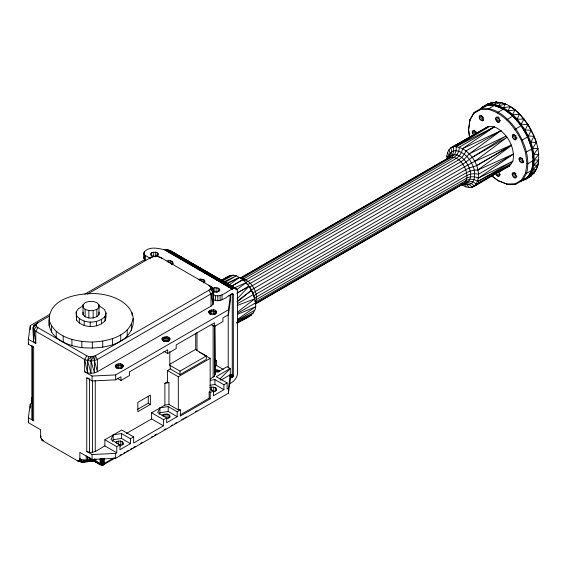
<?xml version="1.0" encoding="UTF-8"?>
<svg xmlns="http://www.w3.org/2000/svg" width="567" height="567" viewBox="0 0 567 567"><rect width="100%" height="100%" fill="white"/><g stroke="black" fill="none" stroke-linecap="round" stroke-linejoin="round"><path stroke-width="0.85" d="M98.984 312.141L98.984 314.614L96.851 316.747L93.144 317.988L88.87 317.988L85.163 316.747L83.03 314.614L83.03 312.141M83.03 304.784L83.03 307.257L85.163 309.391L88.87 310.624L93.144 310.624L96.851 309.391L98.984 307.257L98.984 304.784L96.851 302.65L93.144 301.417L88.87 301.417L85.163 302.65L83.03 304.784L83.03 314.614M90.295 458.093C91.549 463.657 82.881 461.637 79.897 461.177C79.111 457.597 87.07 461.439 89.636 459.894C94.852 459.787 98.41 465.294 103.322 464.919L103.159 458.561M158.073 253.69L158.073 254.852L157.066 255.866L155.315 256.447L151.545 255.866L150.531 254.852L150.531 253.69L151.545 252.676L155.315 252.095L157.066 252.676L158.073 253.69L158.073 255.327M213.135 289.872L213.135 288.242L214.886 287.653L218.656 288.242L219.67 289.248L219.67 290.417L218.656 291.431L216.906 292.012L213.724 291.622M522.965 179.718L524.425 179.179L525.148 179.463C531.343 176.358 531.938 168.562 537.877 165.117L538.65 159.575C538.678 169.767 531.329 178.463 521.442 180.816L520.775 180.519M446.867 158.973C446.435 154.132 448.178 148.171 453.345 146.676L489.491 126.512L456.229 146.421L456.18 150.588L454.699 154.352L452.105 156.896L241.648 278.397C251.656 280.559 259.098 293.252 255.469 302.927C257.865 314.465 245.128 318.753 237.112 322.963M101.16 458.561L100.997 464.919L96.872 462.41C102.344 466.981 105.972 465.748 104.285 458.157M469.54 137.653L468.548 129.864L470 119.481L474.225 112.351L486.117 105.49L494.403 105.398L504.127 109.325C521.073 120.353 532.257 139.716 533.327 159.908L531.874 170.291L527.65 177.428L515.764 184.289L507.472 184.381L498.28 180.76L492.199 176.231M532.548 165.146L531.874 170.291L526.566 173.36L522.342 180.49L521.378 180.193L514.921 183.921L506.778 184.013L497.755 180.455M49.513 315.996L35.785 323.927L33.822 325.621L33.148 327.627L33.857 329.625L33.453 341.214L35.785 343.545L35.785 331.284L37.911 327.606L36.621 326.5L36.146 325.167L36.6 323.828L37.911 322.701M87.8 456.605L87.552 460.879L86.808 461.51L85.071 461.715M521.442 180.816L531.265 175.848L528.324 177.159L527.558 176.911L530.074 173.764L530.875 173.963L536.368 169.483L537.644 165.231M49.145 320.079C49.081 298.079 77.899 293.167 94.965 293.621C112.138 294.082 136.477 303.614 133.039 324.685C128.234 346.217 100.026 349.258 81.832 347.621C67.487 345.813 47.139 337.684 49.145 320.079C54.581 337.677 76.205 341.851 92.329 342.057C107.928 341.355 129.524 336.437 133.039 318.555M49.145 326.209L49.471 313.998M100.033 459.036L100.316 464.479L103.846 464.564L102.159 465.11L102.492 458.639M531.903 148.667L533.327 160.525L528.019 163.587L526.956 163.587L525.524 173.183L521.378 180.193M213.475 292.77L213.646 290.198L212.958 288.213L211.016 286.526L160.036 257.092L155.762 256.078L151.545 257.092L87.481 294.082M531.924 169.816C537.105 149.858 526.389 128.964 512.277 115.25C505.998 109.7 498.159 104.824 489.47 105.278C488.272 103.839 481.121 109.785 482.29 107.184C508.216 88.863 533.873 126.179 537.877 148.682L533.901 154.245L534.284 159.972L533.901 165.259L532.753 169.965L531.924 169.816L530.074 173.764M214.936 371.385L218.118 371.881L227.105 366.693L230.287 368.529L230.344 379.599L228.43 393.207L115.647 458.327L92.067 459.426L79.855 452.381L79.855 458.512L81.535 459.674L79.897 461.177C74.497 460.489 83.115 462.8 84.724 461.871L89.288 461.184L89.636 459.894C94.895 458.49 98.332 464.508 103.322 463.785L103.704 458.731M528.324 177.159L534.142 173.091L536.396 168.817M77.736 460.964L78.799 461.347L79.288 460.751L79.897 461.177L77.977 461.084L42.688 440.729L41.193 438.837M255.391 303.969L464.316 183.354C472.921 174.728 458.441 150.432 447.228 159.15L450.9 155.344L451.736 151.75L450.871 147.817L488.385 126.441L494.438 126.824C507.011 132.6 515.566 147.37 512.901 161.163L509.591 165.869L474.544 186.104C470.404 188.754 465.068 187.131 461.382 184.431M79.855 458.512L79.72 459.78C84.837 463.211 91.209 459.334 96.518 462.169M469.979 120.275L474.225 112.351M527.65 177.428L527.749 176.514M536.396 142.289L532.753 148.214L533.901 154.245L538.65 154.578L538.65 154.132L538.65 160.107L533.901 165.259L533.058 165.181M90.118 460.921L89.359 459.915L89.685 457.441M94.455 458.639L94.661 461.588L102.159 465.11L96.418 462.339L95.922 461.736L95.788 459.213M31.376 397.347L31.376 403.477L30.264 404.122L28.35 417.737L33.659 420.799L33.659 347.224L28.35 344.162L28.35 339.25L30.264 325.642L49.442 314.565M28.35 344.162L28.591 342.454M41.788 439.886L40.718 437.384L40.562 429.694L28.35 422.642L28.591 420.941M211.406 324.763L214.411 326.5L222.909 321.595L222.909 317.917L228.43 314.728L228.43 309.823L230.344 296.208L228.827 295.336M228.43 314.728L230.344 301.12L230.344 296.208M228.43 393.207L228.43 388.303L230.344 374.695L220.676 380.23M482.184 107.943L482.29 107.184L492.121 102.216L489.682 104.484L485.742 105.349L485.586 106.128M468.548 129.864L470 119.481M532.937 162.531L533.327 159.908M462.977 183.595C476.45 189.421 476.776 170.334 471.368 163.09C468.342 154.224 450.106 142.735 448.547 158.689L449.511 156.754L450.113 153.395L448.908 149.801M123.174 366.594L121.437 368.04L123.174 366.594L123.174 365.382L122.125 364.333L120.303 363.723L120.055 368.529M167.031 336.748L166.783 341.547L163.806 341.065L162.07 339.612L162.07 338.4L163.119 337.351L167.031 336.748L168.853 337.351L169.902 338.4L169.902 339.612L166.783 341.525L168.853 340.661M213.759 309.766L209.847 310.376L208.798 311.425L208.798 312.637L209.847 313.686L213.759 314.288L215.58 313.686L216.629 312.637L216.629 311.425L215.58 310.376L213.759 309.766L213.511 314.572M527.969 176.904L527.813 177.684L525.148 179.463M229.337 383.859C233.724 381.945 237.353 377.92 237.566 372.98L237.566 292.04L237.162 289.928L236.007 288.603L234.284 288.27C227.466 290.198 221.243 298.717 213.561 294.861L213.561 299.766C220.365 303.267 226.594 296.598 232.25 293.883L233.002 293.805L233.313 294.493L233.313 375.432L232.782 376.8L230.067 378.529M463.218 183.857L467.697 182.517L471.368 183.502L474.544 186.104C486.032 172.751 470.206 145.676 453.345 146.676L453.784 150.801L452.65 154.536L450.184 157.066L240.493 278.128M474.125 113.265L480.589 109.537L480.802 108.552C495.544 106.419 507.508 117.943 515.764 128.737C524.284 141.715 530.563 157.732 526.566 173.36L525.524 173.183M476.868 132.706L473.325 134.748L472.261 132.012L472.552 130.949L473.962 130.134M483.708 120.034L482.29 120.849L480.171 119.623L479.391 118.276L479.391 115.824L480.171 115.377L482.29 116.604L483.353 119.339L483.07 120.402M489.47 105.278L489.682 104.484L496.26 101.847L496.954 102.166L494.417 102.372M495.629 118.524L495.912 117.461L496.692 117.015L497.755 117.298L499.591 119.587L499.591 122.04L498.811 122.486L497.755 122.203L495.912 119.913L495.629 118.524L498.457 116.887M513.213 134.45L515.332 135.676L516.112 137.023L516.112 139.482L515.332 139.929L514.276 139.645L512.433 137.356L512.433 134.903L513.851 134.081M512.15 174.119L512.433 173.055L513.213 172.609L515.332 173.835L516.395 176.571L516.112 177.634L515.332 178.081L513.213 176.854L512.15 174.119L514.978 172.481M523.596 162.141L522.179 162.956L520.052 161.73L518.989 158.994L519.28 157.931L520.052 157.477L522.179 158.703L523.242 161.446L522.958 162.509M82.825 306.109L78.409 308.654L76.176 312.02L76.502 320.036C82.973 328.555 97.829 328.463 105.03 320.901L105.03 316.485L106.008 312.927L104.392 309.44L100.458 306.641L98.871 306.173M105.03 320.901L106.008 317.343L106.008 312.927M212.958 288.213L210.173 286.399L210.648 287.731L210.194 289.071L208.89 290.205L95.256 355.807L91.039 356.82L88.721 356.565L87.559 360.612L87.559 372.88L91.011 373.27L94.455 372.88L97.382 371.746L211.016 306.145L212.965 304.458L213.653 302.466L213.646 290.198L208.89 285.3L212.958 288.213L212.958 289.964M456.229 146.421L494.438 126.824L462.707 148.568L461.552 152.374L459.298 155.875L456.421 158.328L245.972 279.829L243.817 280.481M40.704 437.249L41.051 436.25L40.562 435.825M143.834 253.165L144.294 254.498L145.591 255.618L145.591 260.529L144.294 259.402L143.834 258.077L143.834 253.165L144.294 251.84C149.511 246.142 157.548 248.303 164.09 249.622L169.724 250.387L236.007 288.603L182.22 257.999M143.834 258.077L144.294 256.745M210.4 378.848L214.439 376.141L214.9 374.815L214.9 325.763M530.074 142.303L530.875 142.048L534.206 136.2M493.729 105.405L496.26 101.847L496.869 102.152M480.589 109.537L488.726 109.445L489.094 108.46L494.403 105.398L503.305 109.006M86.808 461.51L84.809 461.382L92.265 461.106L92.598 460.638M498.258 106.504L500.739 102.471L505.899 104.342L505.424 104.073L498.599 105.731L494.006 104.611L489.682 104.484M516.686 119.729L519.556 114.215L514.956 110.019L510.208 106.61L503.354 107.808L498.599 105.731M113.187 434.832L110.962 439.623L119.949 444.804L119.949 449.709L130.46 443.642L130.46 438.738L121.48 433.549L113.187 434.832L113.187 439.737L112.443 441.332M159.915 407.857L157.69 412.641L166.677 417.829L166.677 422.734L177.188 416.66L177.188 411.755L168.208 406.574L159.915 407.857L159.915 412.762L159.171 414.357M79.288 460.751L79.713 459.851L80.904 460.51M512.277 115.25L514.956 110.019L515.297 110.211M520.775 124.811L524.043 119.077M524.425 130.36L525.148 129.935L527.969 124.471M507.656 111.493L510.208 106.61L510.612 106.844M89.636 459.894L90.146 460.524L92.265 461.106L92.152 460.617L90.146 460.524L85.093 461.644L86.227 460.156L86.227 455.748M527.749 136.867L521.378 140.545C514.524 126.923 503.985 113.719 488.726 109.445M527.558 136.243L528.324 135.903L531.371 130.204M502.943 108.552L505.424 104.073M80.705 461.8L82.548 461.871L83.909 460.298L87.162 461.368M228.43 309.823L115.647 374.936L92.067 376.041L84.639 371.746L84.639 359.485L86.758 355.807L88.721 356.565M122.125 364.333L121.437 365.524L121.437 368.125M168.853 337.351L168.165 338.549L168.165 341.143M215.58 310.376L214.893 311.574L214.893 314.168M497.755 113.003L498.28 112.089L503.595 109.02L513.149 116.185M531.066 170.908L531.903 169.505M87.552 460.879L88.154 460.028L89.558 460.659L83.413 461.169M469.185 153.898L463.898 159.66L460.744 161.879L250.288 283.387L247.694 284.485L245.447 282.345L248.176 281.374L458.632 159.873L461.644 157.52L464.302 154.295L466.017 150.879L501.065 130.651L469.185 153.898L506.012 136.052L472.07 157.484L462.665 164.274L252.209 285.775L249.742 287.03L243.002 279.637L236.375 275.817L233.207 275.179L230.322 275.434L221.144 280.601M533.434 159.972L534.284 159.972L538.65 154.578L537.892 148.313L537.877 148.682L531.924 148.384M114.187 457.697L104.285 463.416L103.322 464.536L103.995 464.479M506.778 119.864L512.781 116.008L521.073 125.668L527.65 137.065L531.874 149.071L525.524 152.346L521.378 140.545M28.35 339.25L35.785 343.545L33.857 329.625L36.621 326.5M237.098 298.922L249.048 286.243L253.484 294.486L255.533 302.948L237.212 313.523M226.871 277.568L227.849 276.576L221.817 280.254M219.89 379.068L230.287 368.529L216.218 376.658L227.105 382.938L227.105 389.068L228.43 388.303M449.511 156.754C462.466 145.889 481.61 181.568 462.665 184.112L255.27 303.848M33.751 338.215L33.453 341.214L33.148 327.627L36.146 325.167M171.929 264.449L172.942 263.442M115.342 366.594L117.078 368.04L115.342 366.594L115.342 365.382L116.391 364.333L120.303 363.723M116.285 368.054L116.285 366.325L118.46 365.063L121.437 365.524L122.231 366.325L122.231 368.054M203.794 282.848L204.8 281.834M122.231 366.325L123.174 365.382M163.806 341.065L163.012 340.264L163.012 339.342L165.188 338.088L166.783 338.088L168.959 339.342L168.959 341.079M168.959 339.342L169.902 338.4M168.165 341.065L169.902 339.612M209.74 314.097L209.74 312.367L211.916 311.113L214.893 311.574L215.687 312.367L215.687 314.097M215.687 312.367L216.629 311.425M214.893 314.083L216.629 312.637M115.342 442.636L116.391 441.587L120.303 440.984L122.125 441.587L123.174 442.636L123.174 444.386M123.174 443.848L122.125 444.897L120.303 445.506M162.07 415.661L163.119 414.612L167.031 414.002L168.853 414.612L169.902 415.661L169.902 417.411M169.902 416.873L168.853 417.922L167.031 418.524M216.629 389.89L215.58 390.939L213.759 391.549M254.888 301.077L256.532 299.475L466.988 177.967L470.539 176.784L474.692 176.805L478.548 178.031L512.901 161.163L477.853 181.39L474.118 179.597L470.05 179.172L466.521 180.207L256.071 301.715M479.413 109.941L482.29 107.184L485.239 105.88L488.414 103.577L489.13 103.853M254.342 298.88L256.532 296.91L466.988 175.409L470.539 174.055L474.692 173.622L478.548 174.189L513.596 153.955L477.853 170.022L474.118 170.171L470.05 171.106L466.521 172.63L256.071 294.138L253.846 295.924L254.094 297.406M76.176 312.02L76.502 315.621C82.973 324.147 97.829 324.055 105.03 316.485M33.857 329.625L35.785 331.284L84.639 359.485C88.601 361.455 93.413 361.441 97.382 359.485L211.016 293.883L212.965 292.189L213.646 290.198L210.648 287.731L212.965 292.189L213.497 302.92M237.226 301.92L251.528 290.247L237.02 301.41M237.389 312.211L254.838 298.781L237.112 305.528M152.346 257.198L153.451 256.348M253.846 295.924L251.5 289.872L464.316 166.939L474.544 161.489L507.118 137.257L472.07 157.484M236.971 289.468L246.163 282.657L234.851 287.653M514.921 129.354L521.293 125.676M477.853 170.022L511.547 145.499L476.5 165.727L469.086 168.059L465.62 169.767L252.889 292.877M524.425 179.179L526.304 177.818M229.018 284.988L239.685 277.327L226.205 283.826M485.614 128.397L488.385 126.441L453.345 146.676M237.587 319.264L255.533 306.79L237.616 314.309M478.548 178.031L513.596 153.955M485.742 105.349L488.414 103.577M33.822 325.621L36.6 323.828M461.531 184.091L465.939 183.325L469.32 184.452L472.07 187.252L476.556 184.459M474.544 186.104L483.538 180.59M485.784 179.215L487.28 178.293M472.07 187.252L480.369 182.255M476.5 165.727L511.285 145.003L474.544 161.489M222.066 280.296L230.322 275.434L221.293 280.672M236.985 322.573L253.484 312.885L237.332 320.844M255.164 303.536L465.62 182.028L469.086 181.107L472.991 181.858L476.5 184.126L510.973 163.898L477.853 181.39M84.738 294.188L143.047 260.529L145.662 260.402M479.108 116.887L481.936 115.25M479.391 118.276L482.226 116.646M480.171 119.623L483.708 117.582M481.234 120.565L483.353 119.339M472.261 132.012L474.388 130.786L476.23 133.075M472.552 133.401L476.089 131.36M495.912 119.913L499.449 117.872M496.692 121.26L499.52 119.623M497.755 122.203L500.583 120.565M224.326 282.784L236.375 275.817L223.632 281.905M494.438 126.824L459.398 147.059L458.809 151.12L456.945 154.805L454.217 157.321L243.76 278.822L242.251 279.226M240.373 278.007L448.532 157.824M245.958 275.349L247.488 274.463M258.963 267.837L261.259 266.511M273.507 259.445L275.038 258.559M284.223 253.258L285.754 252.372M291.105 249.282L292.636 248.396M294.167 247.517L295.698 246.631M297.994 245.305L299.525 244.42M304.883 241.329L306.414 240.443M324.778 229.841L327.074 228.515M339.321 221.449L340.852 220.563M350.037 215.262L351.568 214.376M353.099 213.497L354.63 212.611M363.808 207.309L365.339 206.423M370.698 203.333L372.228 202.447M401.308 185.657L403.605 184.332M408.963 181.242L410.494 180.356M415.852 177.265L417.383 176.38M418.914 175.494L420.445 174.615M422.734 173.289L424.265 172.403M429.623 169.313L431.154 168.427M230.946 286.604L243.002 279.637L230.918 286.576M229.564 295.676L232.25 294.124L232.25 374.574L229.706 376.041M236.985 293.21L249.048 286.243L236.921 293.096M512.15 135.967L514.276 134.74M512.433 137.356L515.97 135.307M513.213 138.702L516.041 137.065M514.276 139.645L517.104 138.008M237.453 303.742L253.484 294.486M116.759 452.778L104.867 445.91L104.867 439.779L116.759 446.647L116.759 452.778L115.647 453.423L92.067 454.521L86.758 451.46L86.758 377.884L92.067 380.946L115.647 379.84L120.955 376.779L120.955 380.457L117.199 378.288M120.955 380.457L129.453 375.552L129.453 371.874L167.683 349.796L167.683 353.475L163.927 351.306M167.683 353.475L176.181 348.57L176.181 344.892L214.411 322.821L214.439 376.141M237.282 320.291L254.838 310.149M518.989 158.994L521.116 157.768M519.28 160.383L522.817 158.335M495.912 173.871L496.692 175.217L499.52 173.58M520.052 161.73L522.887 160.092M169.292 364.567L195.721 349.307L196.997 350.045L196.997 332.354M496.692 175.217L497.755 176.16L500.583 174.523M521.116 162.672L523.951 161.035M126.342 433.507L151.595 418.935L151.595 412.797L164.898 405.122L164.898 383.292L167.471 381.804L167.471 370.52L170.235 368.933L180.001 374.567L206.338 359.365L206.338 355.934L180.001 371.137L170.235 365.495L169.809 365.743L169.809 351.59M196.997 350.045L196.572 350.293L206.338 355.934M512.433 175.508L515.97 173.467M513.213 176.854L516.041 175.217M514.276 177.797L517.104 176.16M167.471 370.52L178.3 376.779L210.166 358.387L210.166 391.492L209.152 392.073L209.152 398.204L180.079 414.994M214.34 361.916L216.587 360.619L216.587 365.531L223.348 369.429M137.193 409.587L148.249 403.208L150.375 404.434L150.375 395.114L137.845 402.343L137.845 411.663L150.375 404.434M214.34 366.821L216.587 365.531M104.867 439.779L121.749 430.027L133.649 436.895L133.649 443.025L163.487 425.796L163.487 419.665L151.595 412.797M86.758 451.46C93.364 454.791 99.374 448.653 104.867 445.91M164.898 405.122L168.959 404.491L178.3 409.884L179.314 409.303L180.377 409.92L180.377 416.05L210.215 398.821L210.215 392.69L213.405 390.847L213.405 395.752L223.915 389.685L223.915 384.78L214.936 379.592L210.159 380.329M116.759 446.647L119.949 444.804M130.46 438.738L133.649 436.895M163.487 419.665L166.677 417.829M177.188 411.755L180.377 409.92M223.915 384.78L227.105 382.938M115.512 457.831L103.215 464.926L101.103 464.926L96.418 462.339M119.977 455.244L121.522 454.358M123.89 452.99L125.413 452.112M126.838 451.282L128.383 450.396M130.75 449.029L132.274 448.15M133.72 447.32L135.244 446.442M140.552 443.366L142.097 442.48M151.325 437.15L152.849 436.271M154.373 435.392L156.662 434.074M164.182 429.729L165.706 428.85M171.036 425.767L172.581 424.881M174.948 423.514L176.472 422.635M181.723 419.601L183.332 418.673M184.757 417.851L186.302 416.958M195.523 411.635L197.047 410.756M236.921 322.984L251.528 314.862L237.091 322.814M236.999 322.885L249.048 316.01M450.871 147.817L472.091 136.087M473.608 135.244L475.125 134.407M476.641 133.571L479.675 131.891M476.5 184.126L509.591 165.869L508.16 166.244M89.076 460.985C90.011 460.376 90.897 461.715 92.442 461.049L89.076 460.985L92.442 461.049M222.299 281.055L233.207 275.179M85.801 461.006L87.665 460.071L87.226 456.577M226.233 283.833L239.685 277.327M462.707 148.568L501.065 130.651M103.322 463.785L104.285 463.416M149.419 258.318L151.609 257.482M89.288 461.184L91.932 460.716L89.898 460.829L91.471 460.666M166.996 261.068L170.178 260.678L171.929 261.259L172.942 262.273L172.942 263.91M198.266 279.659L200.016 279.07L203.794 279.659L204.8 280.665L204.8 282.302M122.125 367.643L120.303 368.245L116.391 367.643M209.847 387.63L211.661 387.027L215.58 387.63L216.629 388.678L216.629 390.429M494.006 104.611L500.739 102.471M530.875 173.963L534.142 173.091M84.894 461.673L86.035 461.162M82.548 461.871L85.645 461.304M84.724 461.658L86.283 461.375M164.898 383.292L168.959 382.661L168.959 404.491M209.96 385.269L214.936 384.497L223.915 389.685M159.915 412.762L168.208 411.479L177.188 416.66M113.187 439.737L121.48 438.454L130.46 443.642M81.535 462.062L82.966 461.871M532.753 169.965L536.368 169.483M90.181 460.128L92.116 459.872L92.152 460.617M503.354 107.808L508.131 110.785L514.956 110.019M533.058 154.323L533.901 154.245M508.131 110.785L512.823 114.598L519.826 114.336M533.901 165.259L537.877 165.117M512.823 114.598L517.295 119.141L524.092 119.134M519.415 181.242L521.073 181.227M163.119 340.661L167.031 341.27M214.85 369.734L218.763 370.343L219.819 371.392M94.661 461.588L95.185 461.595L94.625 460.936M521.442 124.301L527.813 124.492L534.142 136.385L536.368 142.565L530.875 142.048L525.148 129.935L517.295 119.141M534.284 159.972L538.65 160.107M525.148 129.935L531.265 130.311M528.324 135.903L534.142 136.385M84.2 461.822L84.724 461.871M499.548 102.528L501.278 102.769M43.652 440.623L41.958 440.07L41.271 439.035L41.852 439.212L42.305 440.453M473.325 130.502L474.388 130.786M497.755 176.16L498.811 176.443L499.591 175.997L499.591 173.545L498.811 172.198M157.151 256.525L155.762 256.078L155.79 256.801M86.758 377.884L89.451 378.777L89.451 452.36M463.898 183.51L466.924 184.665L469.185 187.507M159.965 257.475L162.162 258.318M84.639 371.746L87.559 372.88L84.639 359.485M514.921 183.921L515.764 184.289M462.927 183.51L464.302 184.133L466.017 186.869M42.688 440.729L41.852 439.212M95.922 461.736L100.997 464.536M506.778 184.013L507.472 184.381M234.844 288.624L237.162 289.928M172.226 252.315L173.764 253.194L172.226 252.315L172.666 252.854M175.302 254.066L177.606 255.377M179.144 256.249L180.682 257.127M169.98 250.529L236.007 288.603M169.724 250.387L234.284 288.27L167.563 249.785L232.25 288.979L164.09 249.622M231.783 293.607L233.313 294.493M145.591 255.618L150.177 258.268M209.847 313.686L210.534 314.083L208.798 312.637M214.68 359.521L216.587 360.619M199.329 352.128L210.166 358.387M231.804 374.553L233.313 375.432M229.734 375.035L232.782 376.8M210.407 389.118L213.405 390.847M209.152 392.073L210.215 392.69M209.152 398.204L210.215 398.821M167.471 381.804L168.959 382.661M37.911 327.606L86.758 355.807M151.595 418.935L163.487 425.796M176.046 254.526L177.577 255.412M179.101 256.298L180.632 257.184M182.921 258.509L184.452 259.395M185.976 260.281L187.507 261.167M196.671 266.476L198.202 267.362M199.726 268.248L202.022 269.573M231.045 286.392L232.576 287.271M100.316 464.479L96.114 461.97M164.536 249.6L232.25 288.979L167.095 249.686M168.675 250.004L234.284 288.27M165.805 249.593L232.25 288.979L165.904 249.6M162.07 339.612L163.012 340.264M95.788 460.964L100.196 464.019L100.997 463.785L100.614 458.731M158.073 256.341L159.235 257.191M492.376 176.266L498.28 180.76M33.659 347.224L32.354 346.097L32.354 419.679L33.659 420.799M208.798 311.425L209.74 312.367M162.07 338.4L163.012 339.342M115.342 365.382L116.285 366.325M164.933 341.27L165.188 341.525L164.933 336.748M519.556 114.215L527.813 124.492M210.194 289.071L212.965 292.189L212.965 304.458L211.016 293.883L208.89 290.205M249.742 287.03L251.5 289.872M446.867 155.89L448.412 158.448L448.986 155.663L447.554 152.53M209.847 310.376L210.534 311.574L210.534 314.168M163.119 337.351L163.806 338.549L163.806 341.143M116.391 364.333L117.078 365.524L117.078 368.125M462.126 184.119L462.707 185.359M32.354 419.679L31.901 418.347L31.901 345.65M530.875 142.048L532.753 148.214M211.661 309.766L211.916 314.572M118.205 363.723L118.46 368.529M525.524 152.346L526.956 163.587M468.548 129.255L469.589 137.434M89.097 457.349L89.359 459.915M101.826 458.639L102.159 463.919M33.148 327.627L33.453 338.52L33.602 326.273L33.729 336.514M214.609 334.353L214.9 374.815L214.744 326.096M228.218 312.367L228.218 368.061M222.058 294.861L222.058 299.766M220.109 295.613L220.109 300.517M219.67 289.248L219.67 290.885M218.763 370.343L218.763 372.094M218.656 288.242L218.656 291.509M217.813 295.875L217.813 300.786M216.906 287.653L216.906 292.565M216.948 369.734L216.948 372.363M215.58 387.63L215.58 391.138M215.51 295.613L215.51 300.517M214.886 287.653L214.886 292.565M214.936 379.592L214.936 384.497M213.759 387.027L213.759 392.279M213.135 325.019L213.135 377.268M211.661 387.027L211.661 390.528M211.016 293.883L211.016 306.145M203.794 279.659L203.794 282.926M202.043 279.07L202.043 281.523M200.016 279.07L200.016 280.708M195.721 333.382L195.721 349.307M180.001 371.137L180.001 374.567M178.3 376.779L178.3 409.884M171.929 261.259L171.929 264.534M170.178 260.678L170.178 263.131M170.235 365.495L170.235 368.933M168.853 414.612L168.853 418.113M168.208 406.574L168.208 411.479M168.158 260.678L168.158 262.315M167.031 414.002L167.031 418.382M164.933 414.002L164.933 416.632M163.119 414.612L163.119 416.362M157.066 252.676L157.066 255.951M155.315 252.095L155.315 256.185M153.296 252.095L153.296 256.185M151.545 252.676L151.545 255.951M148.249 396.425L148.249 403.208M144.294 251.84L144.294 259.402M132.047 312.495L132.047 315.124M131.388 324.565L131.388 330.696M127.206 330.15L127.206 336.281M122.125 441.587L122.125 445.088M121.48 433.549L121.48 438.454M120.743 334.962L120.743 341.093M120.303 440.984L120.303 446.236M118.205 440.984L118.205 444.485M116.391 441.587L116.391 443.337M115.647 374.936L115.647 379.84M115.647 453.423L115.647 458.327M112.415 338.69L112.415 344.821M102.74 341.107L102.74 347.238M101.628 319.512L101.628 323.927M98.984 304.784L98.984 314.614M96.851 309.391L96.851 316.747M96.39 321.475L96.39 325.89M95.256 380.507L95.256 451.46M93.144 310.624L93.144 317.988M92.563 380.528L92.563 452.36M92.329 342.057L92.329 348.195M92.067 376.041L92.067 380.946M92.067 454.521L92.067 459.426M90.224 322.035L90.224 326.45M88.87 310.624L88.87 317.988M85.163 309.391L85.163 316.747M84.192 321.106L84.192 325.522M81.832 341.49L81.832 347.621M79.337 318.838L79.337 323.247M76.502 315.621L76.502 320.036M71.917 339.427L71.917 345.558M63.199 336.004L63.199 342.135M56.225 331.44L56.225 337.571M51.441 326.018L51.441 332.149M30.264 325.642L30.264 329.732M30.264 404.122L30.264 408.212M28.35 417.737L28.35 422.642M91.011 361.009L91.011 373.27L87.559 360.612L91.039 356.82L91.011 361.009L94.455 372.88L94.455 360.605L95.256 355.807L97.382 359.485L97.382 371.746L93.342 356.551L91.011 361.009M233.172 376.127L230.882 374.801L233.172 376.127M232.25 377.268L229.954 375.942L232.25 377.268"/></g></svg>
